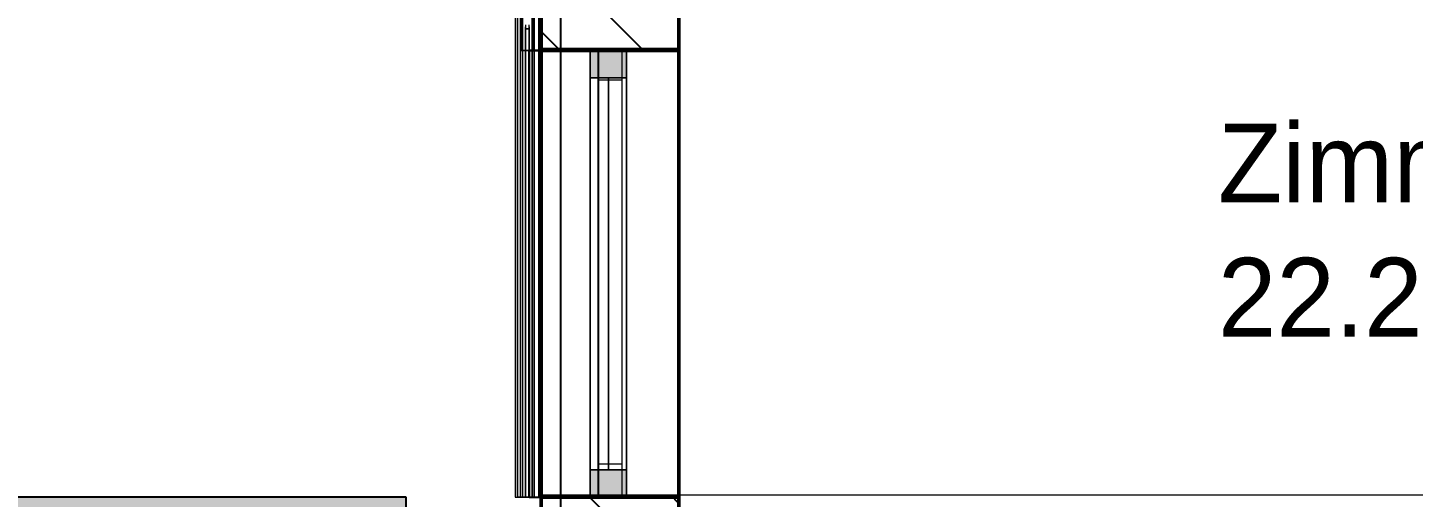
# Model space of a CAD drawing. Extents: x 0 to 756, y -25 to 420.
# Drawn here: x 92.5 to 162.9, y 195 to 218.9 of the extents above; entities that cross this region are included whole.
import ezdxf
from ezdxf.lldxf.tags import DXFTag

# ---------------------------------------------------------------- set-up
doc = ezdxf.new("R2010")
doc.units = 0
doc.layers.get('0').update_dxf_attribs({"lineweight": 25})
doc.layers.get('DEFPOINTS').update_dxf_attribs({"lineweight": 25})
for name, color, linetype, lineweight in [('A_Aussenwand', 7, 'Continuous', 25), ('A_Fenster', 7, 'Continuous', 25), ('Fenster', 7, 'Continuous', 13), ('Fensterbank', 7, 'Continuous', 13), ('Standard', 7, 'Continuous', 25), ('Verschattung', 7, 'Continuous', 13), ('Wand Holz tragend', 7, 'Continuous', 13)]:
    doc.layers.add(name, color=color, linetype=linetype, lineweight=lineweight)
doc.layers.add('A_Geschossdecke', color=7, linetype='Continuous', lineweight=25, true_color=0x008080)
doc.layers.add('H_Heizung', color=1, linetype='Continuous', lineweight=25, true_color=0xff0000)
doc.styles.get("Standard").update_dxf_attribs({"font": 'arial.ttf'})
tags = doc.linetypes.add('fein_strichliert', pattern=[4, 1, -2, 1]).pattern_tags.tags
tags[8:9] = [DXFTag(74, 4), DXFTag(75, 0), DXFTag(340, '0'), DXFTag(46, 0.0), DXFTag(50, 0.0), DXFTag(44, 0.0), DXFTag(45, 0.0)]
tags[6:7] = [DXFTag(74, 4), DXFTag(75, 0), DXFTag(340, '0'), DXFTag(46, 0.0), DXFTag(50, 0.0), DXFTag(44, 0.0), DXFTag(45, 0.0)]
tags[4:5] = [DXFTag(74, 4), DXFTag(75, 0), DXFTag(340, '0'), DXFTag(46, 0.0), DXFTag(50, 0.0), DXFTag(44, 0.0), DXFTag(45, 0.0)]
tags = doc.linetypes.add('VERDECKT2_S2', pattern=[0.27, 0.2, -0.07]).pattern_tags.tags
tags[6:7] = [DXFTag(74, 4), DXFTag(75, 0), DXFTag(340, '0'), DXFTag(46, 1.0), DXFTag(50, 0.0), DXFTag(44, 0.0), DXFTag(45, 0.0)]
tags[4:5] = [DXFTag(74, 4), DXFTag(75, 0), DXFTag(340, '0'), DXFTag(46, 1.0), DXFTag(50, 0.0), DXFTag(44, 0.0), DXFTag(45, 0.0)]

# ---------------------------------------------------------------- blocks, each defined once
blk = doc.blocks.new('Referenz-A01I5YBJIE')
at = {"layer": 'DEFPOINTS', "color": 0, "linetype": 'Continuous', "lineweight": -2, "ltscale": 0.25}
for p, q in [((118.607, 217.72), (118.607, 217.72)), ((118.607, 217.72), (118.607, 217.72)), ((118.607, 195.02), (118.607, 195.02)), ((118.607, 195.02), (118.607, 195.02))]:
    blk.add_line(p, q, dxfattribs=at)
at = {"layer": 'Fenster', "color": 0, "linetype": 'Continuous', "ltscale": 0.13}
for p, q in [((121.107, 216.32), (121.107, 217.72)), ((121.107, 217.72), (122.947, 217.72)), ((122.947, 217.72), (121.107, 217.72)), ((121.107, 217.72), (121.107, 216.32)), ((122.947, 217.72), (121.107, 217.72)), ((121.107, 217.72), (121.107, 217.72)), ((121.107, 216.32), (121.107, 217.72)), ((122.947, 217.72), (122.947, 216.32)), ((122.947, 216.32), (122.947, 217.72)), ((122.947, 216.32), (122.947, 217.72)), ((122.947, 217.72), (122.947, 217.72)), ((122.947, 216.32), (121.107, 216.32)), ((121.107, 196.42), (121.107, 216.32)), ((121.107, 216.32), (122.947, 216.32)), ((121.107, 216.32), (122.947, 216.32)), ((122.947, 216.32), (121.107, 216.32)), ((121.107, 216.32), (121.107, 216.32)), ((122.947, 216.32), (121.107, 216.32)), ((121.107, 216.32), (121.107, 196.42)), ((122.947, 216.32), (121.107, 216.32)), ((121.107, 216.32), (121.107, 216.32)), ((121.107, 196.42), (121.107, 216.32)), ((122.947, 216.32), (121.107, 216.32)), ((121.107, 216.32), (121.107, 196.42)), ((122.947, 216.32), (121.107, 216.32)), ((121.107, 216.32), (121.107, 216.32)), ((121.107, 196.42), (121.107, 216.32)), ((122.027, 196.42), (122.027, 216.32)), ((122.027, 216.32), (122.027, 216.32)), ((122.027, 216.32), (122.027, 196.42)), ((122.947, 216.32), (122.947, 196.42)), ((122.947, 216.32), (122.947, 216.32)), ((122.947, 196.42), (122.947, 216.32)), ((122.947, 196.42), (122.947, 216.32)), ((122.947, 216.32), (122.947, 216.32)), ((122.947, 196.42), (122.947, 216.32)), ((122.947, 196.42), (122.947, 216.32)), ((122.947, 216.32), (122.947, 216.32)), ((121.107, 195.02), (121.107, 196.42)), ((121.107, 196.42), (122.947, 196.42)), ((122.947, 196.42), (121.107, 196.42)), ((122.947, 196.42), (121.107, 196.42)), ((121.107, 196.42), (121.107, 195.02)), ((122.947, 196.42), (121.107, 196.42)), ((121.107, 196.42), (121.107, 196.42)), ((121.107, 195.02), (121.107, 196.42)), ((121.107, 196.42), (122.947, 196.42)), ((122.947, 196.42), (121.107, 196.42)), ((121.107, 196.42), (121.107, 196.42)), ((121.107, 196.42), (122.947, 196.42)), ((122.947, 196.42), (121.107, 196.42)), ((121.107, 196.42), (121.107, 196.42)), ((122.027, 196.42), (122.027, 196.42)), ((122.947, 196.42), (122.947, 195.02)), ((122.947, 195.02), (122.947, 196.42)), ((122.947, 195.02), (122.947, 196.42)), ((122.947, 196.42), (122.947, 196.42)), ((122.947, 196.42), (122.947, 196.42)), ((122.947, 196.42), (122.947, 196.42)), ((122.947, 195.02), (121.107, 195.02)), ((121.107, 195.02), (122.947, 195.02)), ((122.947, 195.02), (121.107, 195.02)), ((121.107, 195.02), (121.107, 195.02)), ((122.947, 195.02), (122.947, 195.02))]:
    blk.add_line(p, q, dxfattribs=at)
for points in [[(121.107, 216.32), (122.947, 216.32), (121.107, 217.72)], [(122.947, 216.32), (122.947, 217.72), (121.107, 217.72)], [(121.107, 195.02), (122.947, 195.02), (121.107, 196.42)], [(122.947, 195.02), (122.947, 196.42), (121.107, 196.42)]]:
    blk.add_solid(points, dxfattribs=at)
at = {"layer": 'Fensterbank', "color": 0, "lineweight": -2}
for p, q in [((121.527, 217.72), (118.007, 217.72)), ((118.007, 217.72), (118.007, 195.02)), ((118.007, 195.02), (118.007, 217.72)), ((118.007, 217.72), (118.607, 217.72)), ((118.007, 217.72), (118.007, 217.72)), ((118.607, 195.02), (118.607, 217.72)), ((118.607, 217.72), (118.607, 217.72)), ((118.607, 217.72), (118.607, 195.02)), ((118.607, 217.72), (121.527, 217.72)), ((121.527, 195.02), (121.527, 217.72)), ((121.527, 195.02), (121.527, 217.72)), ((121.527, 217.72), (121.527, 217.72)), ((118.007, 195.02), (121.527, 195.02)), ((118.007, 195.02), (118.007, 195.02)), ((118.007, 195.02), (118.607, 195.02)), ((118.607, 195.02), (121.527, 195.02)), ((118.607, 195.02), (118.607, 195.02)), ((121.527, 195.02), (121.527, 195.02))]:
    blk.add_line(p, q, dxfattribs=at)
at = {"layer": 'Fensterbank', "color": 0, "lineweight": 18}
blk.add_line((118.607, 195.02), (118.607, 217.72), dxfattribs=at)
at = {"layer": 'Standard', "color": 0, "linetype": 'VERDECKT2_S2', "lineweight": 13, "ltscale": 0.13}
blk.add_line((216.607, 195.12), (125.607, 195.12), dxfattribs=at)
at = {"layer": 'Verschattung', "color": 0, "linetype": 'Continuous', "ltscale": 0.13}
for p, q in [((117.287, 240.82), (117.287, 195.02)), ((117.287, 240.82), (117.287, 217.92)), ((117.407, 195.02), (117.407, 240.82)), ((117.407, 240.82), (117.407, 217.92)), ((117.567, 240.82), (117.567, 195.02)), ((117.567, 218.82), (117.567, 240.82)), ((117.607, 240.82), (117.607, 217.72)), ((117.607, 240.82), (117.607, 217.72)), ((117.607, 240.82), (117.607, 217.72)), ((117.667, 240.82), (117.667, 195.02)), ((117.667, 240.82), (117.667, 195.02)), ((118.147, 195.02), (118.147, 240.82)), ((118.147, 240.82), (118.147, 195.02)), ((118.207, 217.72), (118.207, 240.82)), ((118.207, 217.72), (118.207, 240.82)), ((118.207, 240.82), (118.207, 217.72)), ((118.247, 195.02), (118.247, 240.82)), ((118.247, 240.82), (118.247, 218.82)), ((118.487, 240.82), (118.487, 217.92)), ((118.487, 195.02), (118.487, 240.82)), ((118.607, 217.92), (118.607, 240.82)), ((118.607, 240.82), (118.607, 195.02)), ((117.807, 219.02), (117.807, 218.82)), ((118.007, 218.82), (118.007, 219.02)), ((117.567, 195.02), (117.567, 218.82)), ((117.807, 218.82), (117.807, 218.92)), ((117.907, 218.82), (117.807, 218.82)), ((117.807, 218.82), (118.007, 218.82)), ((117.807, 195.02), (117.807, 218.82)), ((117.807, 218.82), (117.807, 195.02)), ((117.807, 218.82), (117.807, 218.82)), ((117.807, 218.82), (117.807, 218.82)), ((118.007, 218.82), (117.907, 218.82)), ((118.007, 218.92), (118.007, 218.82)), ((118.007, 218.82), (118.007, 195.02)), ((118.007, 195.02), (118.007, 218.82)), ((118.007, 218.82), (118.007, 218.82)), ((118.007, 218.82), (118.007, 218.82)), ((118.247, 218.82), (118.247, 195.02)), ((117.287, 217.92), (117.287, 195.02)), ((117.407, 217.92), (117.407, 195.02)), ((117.607, 217.72), (118.207, 217.72)), ((117.607, 217.72), (118.207, 217.72)), ((117.607, 217.72), (117.607, 217.72)), ((118.207, 217.72), (117.607, 217.72)), ((118.207, 217.72), (118.207, 217.72)), ((118.487, 217.92), (118.487, 195.02)), ((118.607, 195.02), (118.607, 217.92)), ((117.287, 195.02), (118.487, 195.02)), ((117.287, 195.02), (117.287, 195.02)), ((117.287, 195.02), (117.287, 195.02)), ((117.287, 195.02), (117.287, 195.02)), ((117.287, 195.02), (117.407, 195.02)), ((118.607, 195.02), (117.407, 195.02)), ((117.407, 195.02), (117.407, 195.02)), ((117.407, 195.02), (117.407, 195.02)), ((117.567, 195.02), (118.247, 195.02)), ((117.567, 195.02), (117.807, 195.02)), ((117.567, 195.02), (117.567, 195.02)), ((117.567, 195.02), (117.567, 195.02)), ((117.567, 195.02), (117.567, 195.02)), ((117.667, 195.02), (117.807, 195.02)), ((117.667, 195.02), (117.667, 195.02)), ((117.667, 195.02), (118.147, 195.02)), ((117.807, 195.02), (117.807, 195.02)), ((118.007, 195.02), (118.147, 195.02)), ((118.007, 195.02), (118.247, 195.02)), ((118.007, 195.02), (118.007, 195.02)), ((118.147, 195.02), (118.147, 195.02)), ((118.247, 195.02), (118.247, 195.02)), ((118.247, 195.02), (118.247, 195.02)), ((118.247, 195.02), (118.247, 195.02)), ((118.487, 195.02), (118.607, 195.02)), ((118.487, 195.02), (118.487, 195.02)), ((118.487, 195.02), (118.487, 195.02)), ((118.607, 195.02), (118.607, 195.02)), ((118.607, 195.02), (118.607, 195.02)), ((118.607, 195.02), (118.607, 195.02))]:
    blk.add_line(p, q, dxfattribs=at)
at = {"layer": 'Wand Holz tragend', "color": 0, "lineweight": 50}
for p, q in [((118.607, 383.578), (118.607, 30.521)), ((118.607, 30.521), (118.607, 383.578)), ((125.607, 30.521), (125.607, 383.578)), ((125.607, 383.578), (125.607, 30.521)), ((118.607, 217.72), (118.607, 195.02)), ((125.607, 217.72), (118.607, 217.72)), ((118.607, 217.72), (118.607, 217.72)), ((118.607, 217.72), (118.607, 195.02)), ((125.607, 217.72), (118.607, 217.72)), ((125.607, 195.02), (125.607, 217.72)), ((125.607, 217.72), (125.607, 217.72)), ((125.607, 195.02), (125.607, 217.72)), ((118.607, 195.02), (125.607, 195.02)), ((118.607, 195.02), (118.607, 195.02)), ((118.607, 195.02), (125.607, 195.02)), ((125.607, 195.02), (125.607, 195.02))]:
    blk.add_line(p, q, dxfattribs=at)
at = {"layer": 'Wand Holz tragend', "color": 0, "lineweight": -2, "char_height": 4, "attachment_point": 1}
for s, insert in [('{\\fPosterama Text Light;Zimmer}', (152.999, 213.999)), ('{\\fPosterama Text Light;22.21}', (152.999, 207.183))]:
    blk.add_mtext(s, dxfattribs=dict(at, insert=insert))
blk = doc.blocks.new('Wand-A01I5YCFIE', base_point=(118.607, 23.521))
at = {"color": 0, "linetype": 'ByBlock', "lineweight": -2, "ltscale": 0.25}
for p, q in [((118.607, 217.82), (118.607, 290.217)), ((125.607, 217.82), (125.607, 259.578)), ((118.607, 171.128), (118.607, 195.12)), ((125.607, 171.128), (125.607, 195.12))]:
    blk.add_line(p, q, dxfattribs=at)
at = {"color": 0, "lineweight": -2}
for p, q in [((123.712, 217.82), (118.607, 222.925)), ((119.469, 217.82), (118.607, 218.682)), ((125.607, 190.469), (120.956, 195.12)), ((125.607, 194.712), (125.199, 195.12))]:
    blk.add_line(p, q, dxfattribs=at)
blk = doc.blocks.new('Fenster-A01I5YCLIE', base_point=(118.607, 195.12))
at = {"color": 0, "linetype": 'ByBlock', "lineweight": -2, "ltscale": 0.25}
for p, q in [((118.607, 217.82), (118.607, 195.12)), ((118.607, 217.82), (125.607, 217.82)), ((125.607, 217.82), (125.607, 195.12)), ((118.607, 195.12), (125.607, 195.12))]:
    blk.add_line(p, q, dxfattribs=at)
at = {"color": 0, "linetype": 'ByBlock', "lineweight": 18, "ltscale": 0.18}
for p, q in [((121.507, 217.82), (121.507, 195.12)), ((122.707, 217.82), (122.707, 195.12)), ((121.507, 216.22), (122.707, 216.22)), ((121.507, 196.72), (122.707, 196.72))]:
    blk.add_line(p, q, dxfattribs=at)
at = {"color": 0, "linetype": 'fein_strichliert', "lineweight": 18, "ltscale": 0.18}
blk.add_line((121.507, 195.12), (122.707, 195.12), dxfattribs=at)
blk = doc.blocks.new('Geschossdecke-A01I5YL5IE', base_point=(119.607, 24.521))
at = {"color": 0, "linetype": 'ByBlock', "lineweight": -2, "ltscale": 0.25}
blk.add_line((119.607, 24.521), (119.607, 258.578), dxfattribs=at)
blk = doc.blocks.new('Bauteilbeschriftung-A01I5YPRIE', base_point=(73.722, 182.647))
at = {"color": 0, "lineweight": -2}
for p, q in [((73.722, 195.035), (111.73, 195.035)), ((73.722, 184.535), (73.722, 195.035)), ((111.73, 195.035), (111.73, 184.535)), ((111.73, 184.535), (73.722, 184.535))]:
    blk.add_line(p, q, dxfattribs=at)
at = {"color": 0, "linetype": 'ByBlock', "lineweight": -2, "ltscale": 0.25}
blk.add_line((111.73, 184.535), (126.421, 182.811), dxfattribs=at)
at = {"color": 7, "linetype": 'ByBlock', "lineweight": -2, "ltscale": 0.25, "true_color": 0xffffff}
for points in [[(73.722, 184.535), (111.73, 184.535), (73.722, 195.035)], [(111.73, 184.535), (73.722, 195.035), (111.73, 195.035)]]:
    blk.add_solid(points, dxfattribs=at)
at = {"color": 0, "linetype": 'ByBlock', "lineweight": -2, "ltscale": 0.25}
for points in [[(126.421, 182.811), (124.407, 182.811), (124.481, 183.441)], [(124.388, 182.647), (126.421, 182.811), (124.407, 182.811)]]:
    blk.add_solid(points, dxfattribs=at)
at = {"color": 0, "linetype": 'ByBlock', "lineweight": -2, "ltscale": 0.25, "char_height": 2, "attachment_point": 1}
for s, insert in [('{\\fArial;Wand-Klimagerät}', (74.388, 194.285)), ('{\\fArial;Fabr.: Trotec}', (74.388, 190.785)), ('{\\fArial;Typ: TRT-BA-PAC-W2650SH}', (74.388, 187.285))]:
    blk.add_mtext(s, dxfattribs=dict(at, insert=insert))

msp = doc.modelspace()

# ---------------------------------------------------------------- block references
at = {"color": 8, "lineweight": 25, "ltscale": 0.25, "true_color": 0x808080}
msp.add_blockref('Referenz-A01I5YBJIE', (0, 0), dxfattribs=at)
at = {"layer": 'A_Aussenwand', "ltscale": 0.25}
msp.add_blockref('Wand-A01I5YCFIE', (118.607, 23.521), dxfattribs=at)
at = {"layer": 'A_Fenster', "ltscale": 0.25}
msp.add_blockref('Fenster-A01I5YCLIE', (118.607, 195.12), dxfattribs=at)
at = {"layer": 'A_Geschossdecke', "ltscale": 0.25}
msp.add_blockref('Geschossdecke-A01I5YL5IE', (119.607, 24.521), dxfattribs=at)
at = {"layer": 'H_Heizung', "color": 7, "ltscale": 0.25}
msp.add_blockref('Bauteilbeschriftung-A01I5YPRIE', (73.722, 182.647), dxfattribs=at)

doc.saveas('drawing.dxf')
